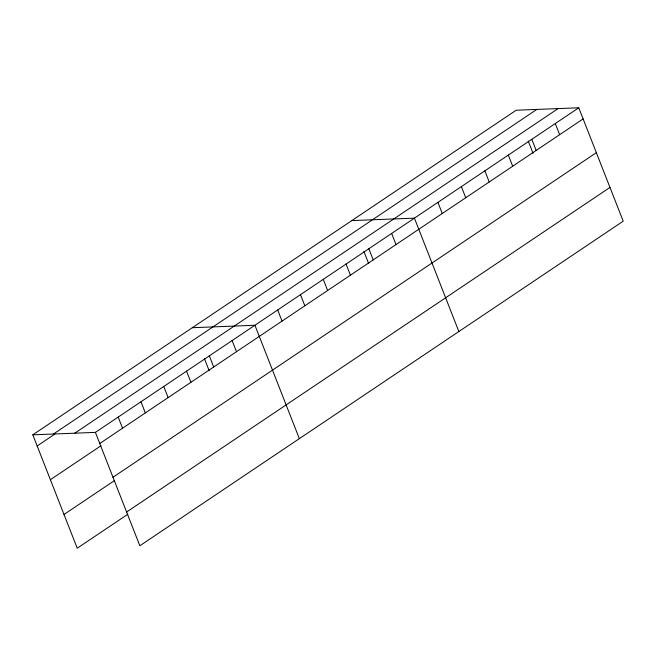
<?xml version="1.0" encoding="UTF-8"?>
<svg xmlns="http://www.w3.org/2000/svg" width="656" height="656" viewBox="0 0 656 656"><rect width="100%" height="100%" fill="white"/><g stroke="black" fill="none" stroke-linecap="round" stroke-linejoin="round"><path stroke-width="0.98" d="M32.8 434.83L516.165 110.233L578.764 107.781L623.2 221.17L139.835 545.767L95.399 432.378L32.8 434.83L77.236 548.219L127.871 514.214M53.456 434.018L536.821 109.429M37.162 445.965L54.883 434.059M74.743 433.19L558.108 108.593M95.399 432.378L578.764 107.781M99.761 443.513L583.127 118.916M50.389 479.708L101.024 445.703M112.988 477.256L596.353 152.659M64.009 514.476L114.652 480.471M126.608 512.024L609.973 187.427M351.821 220.596L414.42 218.145L458.856 331.534M192.315 327.713L254.913 325.261L299.349 438.651M555.288 123.549L559.65 134.677M531.811 139.318L536.173 150.445M528.244 141.048L533.016 153.233M508.334 155.078L512.697 166.214M484.85 170.847L489.212 181.974M461.373 186.616L465.735 197.743M437.896 202.376L442.259 213.512M391.632 233.446L395.994 244.581M368.844 248.747L373.207 259.883M363.9 251.412L368.672 263.597M346.056 264.048L350.419 275.184M323.269 279.358L327.631 290.485M300.481 294.659L304.843 305.786M277.693 309.96L282.055 321.087M232.126 340.562L236.488 351.698M209.338 355.864L213.7 366.999M204.385 358.529L209.166 370.714M186.55 371.165L190.912 382.3M163.762 386.474L168.125 397.602M140.974 401.775L145.337 412.903M118.187 417.077L122.549 428.204"/></g></svg>
